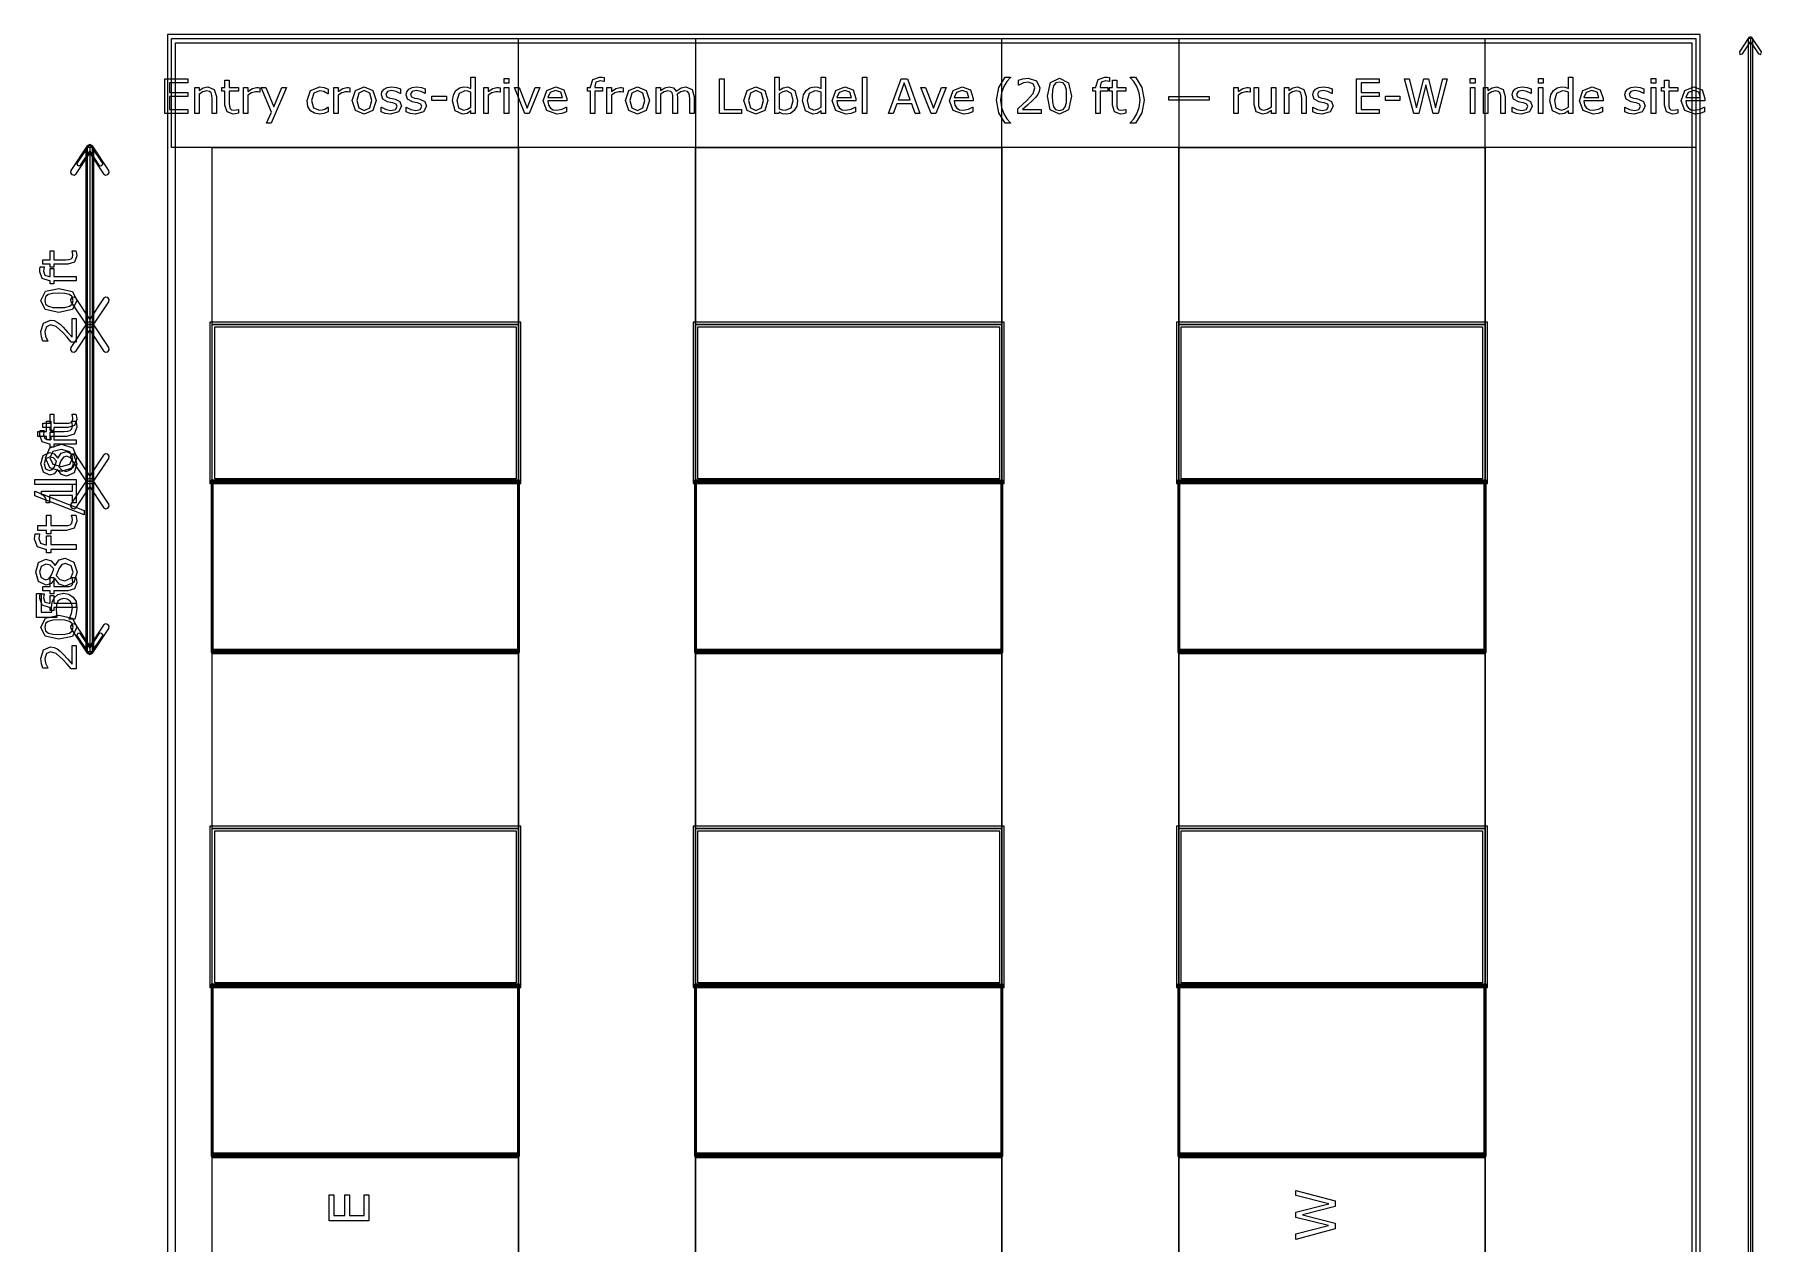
# Model space of a CAD drawing. Extents: x -1 to 182, y 89 to 480.
# Drawn here: x -0.6 to 66.6, y 262.7 to 309.7 of the extents above; entities that cross this region are included whole.
import ezdxf

# ---------------------------------------------------------------- set-up
doc = ezdxf.new("R2010")
doc.units = 0

msp = doc.modelspace()

# ---------------------------------------------------------------- linework, layer by layer
at = {"layer": 'Layer 1', "color": 7}
for points in [[(4.603848, 309.721697), (4.603848, 190.077473), (64.187733, 190.077473), (64.187733, 309.721697), (4.603848, 309.721697)], [(66.053249, 309.56305), (66.053249, 190.236117), (66.238251, 190.236117), (66.238251, 309.56305), (66.053249, 309.56305)], [(4.92114, 309.404403), (63.870439, 309.404403), (63.870439, 190.394761), (4.92114, 190.394761), (4.92114, 309.404403)], [(6.349992, 298.450564), (18.256227, 298.450564), (18.256227, 292.365155), (6.349992, 292.365155), (6.349992, 298.450564)], [(6.442493, 298.358063), (18.163726, 298.358063), (18.163726, 292.457656), (6.442493, 292.457656), (6.442493, 298.358063)], [(25.135385, 298.450564), (37.04162, 298.450564), (37.04162, 292.365155), (25.135385, 292.365155), (25.135385, 298.450564)], [(25.227886, 298.358063), (36.949119, 298.358063), (36.949119, 292.457656), (25.227886, 292.457656), (25.227886, 298.358063)], [(6.349992, 292.365155), (18.256227, 292.365155), (18.256227, 285.75058), (6.349992, 285.75058), (6.349992, 292.365155)], [(6.389783, 292.325364), (18.216436, 292.325364), (18.216436, 285.790371), (6.389783, 285.790371), (6.389783, 292.325364)], [(25.135385, 292.365155), (37.04162, 292.365155), (37.04162, 285.75058), (25.135385, 285.75058), (25.135385, 292.365155)], [(25.175176, 292.325364), (37.001829, 292.325364), (37.001829, 285.790371), (25.175176, 285.790371), (25.175176, 292.325364)], [(1.047263, 291.04217), (1.071023, 290.922281), (1.080336, 290.807559), (0.98525, 290.538842), (0.680361, 290.446858), (0.066446, 290.446858), (0.066446, 290.3156), (-0.096852, 290.3156), (-0.096852, 290.446858), (-0.428615, 290.446858), (-0.428615, 290.641161), (-0.096852, 290.641161), (-0.096852, 291.04217), (0.066446, 291.04217), (0.066446, 290.641161), (0.592511, 290.641161), (0.735137, 290.645297), (0.830221, 290.674236), (0.891199, 290.736247), (0.909799, 290.858203), (0.896358, 290.957422), (0.872599, 291.031836), (0.872599, 291.04217), (1.047263, 291.04217)], [(6.349992, 278.871422), (18.256227, 278.871422), (18.256227, 272.786013), (6.349992, 272.786013), (6.349992, 278.871422)], [(6.442493, 278.778921), (18.163726, 278.778921), (18.163726, 272.878514), (6.442493, 272.878514), (6.442493, 278.778921)], [(25.135385, 278.871422), (37.04162, 278.871422), (37.04162, 272.786013), (25.135385, 272.786013), (25.135385, 278.871422)], [(25.227886, 278.778921), (36.949119, 278.778921), (36.949119, 272.878514), (25.227886, 272.878514), (25.227886, 278.778921)], [(6.349992, 272.786013), (18.256227, 272.786013), (18.256227, 266.171438), (6.349992, 266.171438), (6.349992, 272.786013)], [(6.389783, 272.746222), (18.216436, 272.746222), (18.216436, 266.211229), (6.389783, 266.211229), (6.389783, 272.746222)], [(25.135385, 272.786013), (37.04162, 272.786013), (37.04162, 266.171438), (25.135385, 266.171438), (25.135385, 272.786013)], [(25.175176, 272.746222), (37.001829, 272.746222), (37.001829, 266.211229), (25.175176, 266.211229), (25.175176, 272.746222)]]:
    msp.add_lwpolyline(points, close=True, dxfattribs=at)
for points in [[(4.762494, 309.56305), (64.029086, 309.56305), (64.029086, 305.329722), (4.762494, 305.329722), (4.762494, 309.56305)], [(18.256227, 309.56305), (25.135385, 309.56305), (25.135385, 190.236117), (18.256227, 190.236117), (18.256227, 309.56305)], [(37.04162, 309.56305), (43.920778, 309.56305), (43.920778, 190.236117), (37.04162, 190.236117), (37.04162, 309.56305)], [(55.827013, 309.56305), (64.029086, 309.56305), (64.029086, 190.236117), (55.827013, 190.236117), (55.827013, 309.56305)], [(66.087872, 309.601806), (65.717353, 309.045769), (65.736985, 308.949651), (65.833103, 308.968781), (66.14575, 309.437476), (66.458392, 308.968773), (66.55451, 308.949643), (66.574142, 309.045761), (66.203622, 309.601798), (66.145745, 309.632854), (66.087867, 309.601798), (66.087872, 309.601806)], [(66.14575, 309.56305), (66.14575, 190.236117)], [(5.395077, 306.652637), (4.507923, 306.652637), (4.507923, 307.999195), (5.395077, 307.999195), (5.395077, 307.84003), (4.686982, 307.84003), (4.686982, 307.471061), (5.395077, 307.471061), (5.395077, 307.311898), (4.686982, 307.311898), (4.686982, 306.8118), (5.395077, 306.8118), (5.395077, 306.652637)], [(6.510124, 306.652637), (6.340109, 306.652637), (6.340109, 307.227795), (6.33197, 307.358021), (6.302127, 307.453879), (6.237015, 307.509947), (6.126686, 307.528944), (5.981088, 307.49458), (5.835489, 307.40686), (5.835489, 306.652637), (5.665474, 306.652637), (5.665474, 307.66278), (5.835489, 307.66278), (5.835489, 307.550642), (6.000079, 307.653737), (6.174616, 307.690816), (6.424213, 307.592243), (6.510125, 307.308282), (6.510124, 306.652637)], [(7.362009, 306.661686), (7.257106, 306.64089), (7.156725, 306.63274), (6.921597, 306.715941), (6.841111, 306.98272), (6.841111, 307.519895), (6.726261, 307.519895), (6.726261, 307.66278), (6.841111, 307.66278), (6.841111, 307.953073), (7.011126, 307.953073), (7.011126, 307.66278), (7.362009, 307.66278), (7.362009, 307.519895), (7.011126, 307.519895), (7.011126, 307.059589), (7.014743, 306.934791), (7.040064, 306.85159), (7.094324, 306.798234), (7.201036, 306.781963), (7.287852, 306.79371), (7.352964, 306.814506), (7.362008, 306.814506), (7.362009, 306.661686)], [(8.197616, 307.477398), (8.188572, 307.477398), (8.114417, 307.490045), (8.030313, 307.494569), (7.878385, 307.4593), (7.737308, 307.369771), (7.737308, 306.652637), (7.567293, 306.652637), (7.567293, 307.66278), (7.737309, 307.66278), (7.737309, 307.513566), (7.915463, 307.628416), (8.073722, 307.66278), (8.13793, 307.660082), (8.197616, 307.651933), (8.197616, 307.477398)], [(9.231273, 307.662786), (8.641645, 306.280057), (8.459873, 306.280057), (8.647976, 306.701476), (8.245546, 307.662786), (8.43003, 307.662786), (8.740218, 306.913995), (9.053118, 307.662786), (9.231273, 307.662786)], [(10.851843, 306.715946), (10.689967, 306.652642), (10.528091, 306.63002), (10.327328, 306.661673), (10.170878, 306.759341), (10.068688, 306.92393), (10.032515, 307.156345), (10.168165, 307.54521), (10.528091, 307.686286), (10.698106, 307.661865), (10.851843, 307.60218), (10.851843, 307.413173), (10.8428, 307.413173), (10.681828, 307.506319), (10.520856, 307.538876), (10.292059, 307.441208), (10.20886, 307.156342), (10.29025, 306.875093), (10.520856, 306.777425), (10.625759, 306.790998), (10.721619, 306.826267), (10.791253, 306.866058), (10.8428, 306.903136), (10.851843, 306.903136), (10.851843, 306.715946)], [(11.700111, 307.477398), (11.691067, 307.477398), (11.616912, 307.490045), (11.532808, 307.494569), (11.38088, 307.4593), (11.239803, 307.369771), (11.239803, 306.652637), (11.069788, 306.652637), (11.069788, 307.66278), (11.239803, 307.66278), (11.239803, 307.513566), (11.417958, 307.628416), (11.576217, 307.66278), (11.640424, 307.660082), (11.700111, 307.651933), (11.700111, 307.477398)], [(12.721107, 307.157263), (12.5945, 306.767492), (12.255373, 306.624607), (11.914439, 306.767492), (11.788736, 307.157263), (11.914439, 307.547031), (12.255373, 307.690821), (12.5945, 307.547031), (12.721107, 307.157263), (12.721107, 307.157263)], [(12.545665, 307.157263), (12.468797, 307.448458), (12.255373, 307.544319), (12.040142, 307.448458), (11.964177, 307.157263), (12.041046, 306.868777), (12.255373, 306.771109), (12.467893, 306.867875), (12.545665, 307.157263), (12.545665, 307.157263)], [(13.705929, 306.94384), (13.591078, 306.716851), (13.279082, 306.628224), (13.072894, 306.654444), (12.916443, 306.713224), (12.916443, 306.904041), (12.925487, 306.904041), (13.104545, 306.807275), (13.293552, 306.772006), (13.468993, 306.80818), (13.532297, 306.922125), (13.497932, 307.01256), (13.365899, 307.065011), (13.270943, 307.084008), (13.165136, 307.107529), (12.97613, 307.210624), (12.920965, 307.37883), (12.946286, 307.496392), (13.024963, 307.594965), (13.153379, 307.661886), (13.32882, 307.687207), (13.511496, 307.664585), (13.666137, 307.611229), (13.666137, 307.429458), (13.657094, 307.429458), (13.498835, 307.509941), (13.316159, 307.543403), (13.158805, 307.50723), (13.094597, 307.401423), (13.133483, 307.307371), (13.256473, 307.255825), (13.361376, 307.23413), (13.459044, 307.214233), (13.64172, 307.121086), (13.705928, 306.943837), (13.705929, 306.94384)], [(14.670856, 306.94384), (14.556005, 306.716851), (14.244009, 306.628224), (14.03782, 306.654444), (13.88137, 306.713224), (13.88137, 306.904041), (13.890414, 306.904041), (14.069472, 306.807275), (14.258479, 306.772006), (14.43392, 306.80818), (14.497224, 306.922125), (14.462859, 307.01256), (14.330825, 307.065011), (14.23587, 307.084008), (14.130063, 307.107529), (13.941057, 307.210624), (13.885892, 307.37883), (13.911213, 307.496392), (13.98989, 307.594965), (14.118306, 307.661886), (14.293747, 307.687207), (14.476423, 307.664585), (14.631064, 307.611229), (14.631064, 307.429458), (14.622021, 307.429458), (14.463762, 307.509941), (14.281086, 307.543403), (14.123732, 307.50723), (14.059524, 307.401423), (14.09841, 307.307371), (14.2214, 307.255825), (14.326303, 307.23413), (14.423971, 307.214233), (14.606647, 307.121086), (14.670855, 306.943837), (14.670856, 306.94384)], [(16.574484, 306.652637), (16.404469, 306.652637), (16.404469, 306.758444), (16.251636, 306.659871), (16.078908, 306.624602), (15.791329, 306.76387), (15.685522, 307.150021), (15.721695, 307.378819), (15.821172, 307.54974), (15.964057, 307.654642), (16.134072, 307.690816), (16.275149, 307.673644), (16.404469, 307.622096), (16.404469, 308.059795), (16.574484, 308.059795), (16.574484, 306.652637)], [(16.404469, 306.901329), (16.404469, 307.481009), (16.281479, 307.523512), (16.163011, 307.535259), (15.940544, 307.435782), (15.860963, 307.153628), (15.922458, 306.879615), (16.119603, 306.786468), (16.266105, 306.81812), (16.404469, 306.901319), (16.404469, 306.901329)], [(17.539411, 307.477392), (17.530368, 307.477392), (17.456212, 307.49004), (17.372109, 307.494564), (17.22018, 307.459295), (17.079104, 307.369765), (17.079104, 306.652637), (16.909088, 306.652637), (16.909088, 307.66278), (17.079104, 307.66278), (17.079104, 307.513566), (17.257258, 307.628416), (17.415517, 307.66278), (17.479725, 307.660082), (17.539411, 307.651933), (17.539411, 307.477392)], [(17.882155, 307.831891), (17.690435, 307.831891), (17.690435, 308.008239), (17.882155, 308.008239), (17.882155, 307.831891)], [(17.871303, 306.652637), (17.701287, 306.652637), (17.701287, 307.66278), (17.871303, 307.66278), (17.871303, 306.652637)], [(19.081305, 307.66278), (18.672545, 306.652637), (18.501625, 306.652637), (18.095578, 307.66278), (18.280063, 307.66278), (18.592963, 306.858827), (18.90315, 307.66278), (19.081305, 307.66278)], [(20.133048, 307.140076), (19.388779, 307.140076), (19.416814, 306.977294), (19.493682, 306.86425), (19.604916, 306.799139), (19.747801, 306.777443), (19.954894, 306.818139), (20.104109, 306.89953), (20.113153, 306.89953), (20.113153, 306.714139), (19.937711, 306.65355), (19.749609, 306.629129), (19.357127, 306.764781), (19.216051, 307.151836), (19.350797, 307.545224), (19.707106, 307.690821), (20.021815, 307.571449), (20.133048, 307.232322), (20.133048, 307.140076)], [(19.967555, 307.270298), (19.899729, 307.477392), (19.698062, 307.550642), (19.480117, 307.470156), (19.388779, 307.270298), (19.967555, 307.270298)], [(21.585412, 307.895195), (21.576369, 307.895195), (21.503118, 307.911467), (21.423536, 307.920516), (21.264373, 307.871682), (21.215539, 307.697145), (21.215539, 307.66278), (21.522109, 307.66278), (21.522109, 307.519895), (21.220965, 307.519895), (21.220965, 306.652637), (21.050949, 306.652637), (21.050949, 307.519895), (20.936099, 307.519895), (20.936099, 307.66278), (21.050949, 307.66278), (21.050949, 307.696242), (21.140479, 307.972065), (21.399119, 308.068828), (21.501309, 308.063404), (21.585412, 308.050731), (21.585412, 307.895195)], [(22.323351, 307.477392), (22.314307, 307.477392), (22.240152, 307.49004), (22.156049, 307.494564), (22.00412, 307.459295), (21.863044, 307.369765), (21.863044, 306.652637), (21.693028, 306.652637), (21.693028, 307.66278), (21.863044, 307.66278), (21.863044, 307.513566), (22.041198, 307.628416), (22.199457, 307.66278), (22.263665, 307.660082), (22.323351, 307.651933), (22.323351, 307.477392)], [(23.344347, 307.157258), (23.21774, 306.767487), (22.878613, 306.624602), (22.537679, 306.767487), (22.411976, 307.157258), (22.537679, 307.547025), (22.878613, 307.690816), (23.21774, 307.547025), (23.344347, 307.157258), (23.344347, 307.157258)], [(23.168905, 307.157258), (23.092037, 307.448452), (22.878613, 307.544313), (22.663381, 307.448452), (22.587417, 307.157258), (22.664286, 306.868772), (22.878613, 306.771104), (23.091133, 306.86787), (23.168905, 307.157258), (23.168905, 307.157258)], [(25.081577, 306.652637), (24.911562, 306.652637), (24.911562, 307.227795), (24.90523, 307.353499), (24.880812, 307.450262), (24.821126, 307.509045), (24.708988, 307.528941), (24.566103, 307.492767), (24.423218, 307.402336), (24.42774, 307.353501), (24.429539, 307.299241), (24.429539, 306.652637), (24.259523, 306.652637), (24.259523, 307.227795), (24.253192, 307.354401), (24.228774, 307.451167), (24.169087, 307.509045), (24.05695, 307.528941), (23.916778, 307.494577), (23.77751, 307.406857), (23.77751, 306.652637), (23.607495, 306.652637), (23.607495, 307.66278), (23.77751, 307.66278), (23.77751, 307.550642), (23.935769, 307.653737), (24.10488, 307.690816), (24.279417, 307.647408), (24.387033, 307.527131), (24.575134, 307.65193), (24.756906, 307.690816), (25.001981, 307.589531), (25.081563, 307.308282), (25.081577, 306.652637)], [(26.925519, 306.652637), (26.073634, 306.652637), (26.073634, 307.999195), (26.252693, 307.999195), (26.252693, 306.8118), (26.925519, 306.8118), (26.925519, 306.652637)], [(27.95194, 307.157258), (27.825334, 306.767487), (27.486208, 306.624602), (27.145274, 306.767487), (27.019571, 307.157258), (27.145274, 307.547025), (27.486208, 307.690816), (27.825334, 307.547025), (27.95194, 307.157258), (27.95194, 307.157258)], [(27.7765, 307.157258), (27.699631, 307.448452), (27.486208, 307.544313), (27.270975, 307.448452), (27.19501, 307.157258), (27.271879, 306.868772), (27.486208, 306.771104), (27.698726, 306.86787), (27.7765, 307.157258), (27.7765, 307.157258)], [(29.104067, 307.165407), (29.067893, 306.937514), (28.972032, 306.767498), (28.830956, 306.659881), (28.661845, 306.624612), (28.511726, 306.645409), (28.385118, 306.699667), (28.374267, 306.652637), (28.215102, 306.652637), (28.215102, 308.059785), (28.385118, 308.059785), (28.385118, 307.556974), (28.537047, 307.652832), (28.717913, 307.690816), (29.000067, 307.553357), (29.104067, 307.165396), (29.104067, 307.165407)], [(28.928624, 307.160882), (28.868937, 307.434895), (28.676315, 307.528946), (28.526193, 307.49639), (28.385118, 307.414096), (28.385118, 306.835321), (28.509011, 306.790104), (28.627481, 306.77743), (28.848138, 306.869672), (28.928624, 307.160869), (28.928624, 307.160882)], [(30.188365, 306.652637), (30.018349, 306.652637), (30.018349, 306.758444), (29.865518, 306.659871), (29.692787, 306.624602), (29.40521, 306.76387), (29.299403, 307.150021), (29.335577, 307.378819), (29.435052, 307.54974), (29.577937, 307.654642), (29.747953, 307.690816), (29.889029, 307.673644), (30.018349, 307.622096), (30.018349, 308.059795), (30.188365, 308.059795), (30.188365, 306.652637)], [(30.018349, 306.901329), (30.018349, 307.481009), (29.89536, 307.523512), (29.77689, 307.535259), (29.554424, 307.435782), (29.474843, 307.153628), (29.536337, 306.879615), (29.733483, 306.786468), (29.879985, 306.81812), (30.018349, 306.901319), (30.018349, 306.901329)], [(31.368524, 307.140076), (30.624255, 307.140076), (30.65229, 306.977294), (30.729159, 306.86425), (30.840392, 306.799139), (30.983275, 306.777443), (31.19037, 306.818139), (31.339584, 306.89953), (31.348633, 306.89953), (31.348633, 306.714139), (31.173193, 306.65355), (30.98509, 306.629129), (30.592608, 306.764781), (30.451532, 307.151836), (30.586279, 307.545224), (30.942588, 307.690821), (31.257296, 307.571449), (31.368529, 307.232322), (31.368524, 307.140076)], [(31.20303, 307.270298), (31.135204, 307.477392), (30.933539, 307.550642), (30.715594, 307.470156), (30.624255, 307.270298), (31.20303, 307.270298)], [(31.798082, 306.652637), (31.628069, 306.652637), (31.628069, 308.059785), (31.798082, 308.059785), (31.798082, 306.652637)], [(33.860875, 306.652637), (33.67006, 306.652637), (33.538028, 307.027937), (32.955633, 307.027937), (32.823601, 306.652637), (32.64183, 306.652637), (33.13198, 307.999195), (33.370724, 307.999195), (33.860875, 306.652637)], [(33.482862, 307.181673), (33.24683, 307.842745), (33.009894, 307.181673), (33.482862, 307.181673)], [(34.880062, 307.66278), (34.471302, 306.652637), (34.300381, 306.652637), (33.894336, 307.66278), (34.07882, 307.66278), (34.391721, 306.858827), (34.701907, 307.66278), (34.880062, 307.66278)], [(35.931805, 307.140076), (35.187536, 307.140076), (35.215571, 306.977294), (35.292441, 306.86425), (35.403674, 306.799139), (35.546559, 306.777443), (35.753651, 306.818139), (35.902865, 306.89953), (35.911914, 306.89953), (35.911914, 306.714139), (35.736474, 306.65355), (35.548372, 306.629129), (35.155889, 306.764781), (35.014814, 307.151836), (35.149561, 307.545224), (35.505869, 307.690821), (35.820577, 307.571449), (35.931811, 307.232322), (35.931805, 307.140076)], [(35.766311, 307.270298), (35.698486, 307.477392), (35.49682, 307.550642), (35.278875, 307.470156), (35.187536, 307.270298), (35.766311, 307.270298)], [(37.381456, 306.280051), (37.174364, 306.280051), (36.925672, 306.680672), (36.837047, 307.169918), (36.925672, 307.659164), (37.174364, 308.059785), (37.381456, 308.059785), (37.381456, 308.050736), (37.241285, 307.897902), (37.118294, 307.697139), (37.029669, 307.452064), (36.99621, 307.169913), (37.028767, 306.886854), (37.118294, 306.642683), (37.24219, 306.44192), (37.381456, 306.289089), (37.381456, 306.280051)], [(38.571563, 306.652637), (37.659993, 306.652637), (37.659993, 306.841645), (37.849903, 307.004424), (38.028057, 307.166301), (38.265898, 307.43308), (38.330105, 307.647408), (38.260472, 307.811092), (38.067847, 307.870777), (37.889693, 307.84184), (37.702495, 307.753215), (37.693447, 307.753215), (37.693447, 307.943125), (37.864367, 308.001002), (38.072364, 308.027222), (38.397021, 307.926842), (38.514585, 307.656446), (38.494689, 307.512656), (38.437716, 307.386953), (38.354518, 307.276624), (38.239668, 307.156347), (38.03981, 306.971862), (37.847185, 306.807273), (38.571558, 306.807273), (38.571563, 306.652637)], [(39.747201, 307.326369), (39.633255, 306.793713), (39.281469, 306.624602), (38.926967, 306.796427), (38.815734, 307.324559), (38.928777, 307.8545), (39.281469, 308.026323), (39.635063, 307.851788), (39.747201, 307.326369), (39.747201, 307.326369)], [(39.509359, 306.915799), (39.551864, 307.087622), (39.563612, 307.326369), (39.551864, 307.565112), (39.508457, 307.736935), (39.421639, 307.84184), (39.281469, 307.877109), (39.14039, 307.84184), (39.05267, 307.735128), (39.010168, 307.560591), (38.99932, 307.324559), (39.009268, 307.088527), (39.051771, 306.918511), (39.135874, 306.810895), (39.281474, 306.773819), (39.42255, 306.809088), (39.509364, 306.915799), (39.509359, 306.915799)], [(41.231218, 307.895195), (41.222169, 307.895195), (41.148917, 307.911467), (41.069335, 307.920516), (40.910173, 307.871682), (40.861339, 307.697145), (40.861339, 307.66278), (41.167908, 307.66278), (41.167908, 307.519895), (40.866765, 307.519895), (40.866765, 306.652637), (40.696749, 306.652637), (40.696749, 307.519895), (40.581899, 307.519895), (40.581899, 307.66278), (40.696749, 307.66278), (40.696749, 307.696242), (40.786279, 307.972065), (41.04492, 308.068828), (41.147109, 308.063404), (41.231212, 308.050731), (41.231218, 307.895195)], [(41.863349, 306.66168), (41.758444, 306.640884), (41.658064, 306.632735), (41.422937, 306.715936), (41.342451, 306.982715), (41.342451, 307.51989), (41.227598, 307.51989), (41.227598, 307.662775), (41.342451, 307.662775), (41.342451, 307.953068), (41.512467, 307.953068), (41.512467, 307.662775), (41.863349, 307.662775), (41.863349, 307.51989), (41.512467, 307.51989), (41.512467, 307.059584), (41.516092, 306.934786), (41.541412, 306.851585), (41.595673, 306.798229), (41.702384, 306.781957), (41.789199, 306.793705), (41.854313, 306.814501), (41.863362, 306.814501), (41.863349, 306.66168)], [(42.578678, 307.169918), (42.490053, 306.680672), (42.241361, 306.280051), (42.034267, 306.280051), (42.034267, 306.2891), (42.173535, 306.441931), (42.297429, 306.642694), (42.386054, 306.886864), (42.419516, 307.169923), (42.386054, 307.452075), (42.297429, 307.69715), (42.173535, 307.897913), (42.034267, 308.050746), (42.034267, 308.059795), (42.241361, 308.059795), (42.490053, 307.659174), (42.578678, 307.169929), (42.578678, 307.169918)], [(46.694314, 307.477392), (46.685266, 307.477392), (46.611108, 307.49004), (46.527005, 307.494564), (46.375076, 307.459295), (46.234001, 307.369765), (46.234001, 306.652637), (46.063985, 306.652637), (46.063985, 307.66278), (46.234001, 307.66278), (46.234001, 307.513566), (46.412155, 307.628416), (46.570413, 307.66278), (46.634622, 307.660082), (46.694309, 307.651933), (46.694314, 307.477392)], [(47.691797, 306.652637), (47.521782, 306.652637), (47.521782, 306.764775), (47.357193, 306.660776), (47.18356, 306.624602), (46.93577, 306.721368), (46.847145, 307.007136), (46.847145, 307.66278), (47.017161, 307.66278), (47.017161, 307.087622), (47.024384, 306.95559), (47.055134, 306.862443), (47.118436, 306.804566), (47.231479, 306.786468), (47.375269, 306.820832), (47.521771, 306.908555), (47.521771, 307.66277), (47.691787, 307.66277), (47.691797, 306.652637)], [(48.871052, 306.652637), (48.701036, 306.652637), (48.701036, 307.227795), (48.692887, 307.358021), (48.663042, 307.453879), (48.597931, 307.509947), (48.487602, 307.528944), (48.342005, 307.49458), (48.196405, 307.40686), (48.196405, 306.652637), (48.026389, 306.652637), (48.026389, 307.66278), (48.196405, 307.66278), (48.196405, 307.550642), (48.360994, 307.653737), (48.535531, 307.690816), (48.785129, 307.592243), (48.871041, 307.308282), (48.871052, 306.652637)], [(49.920081, 306.943834), (49.805231, 306.716846), (49.493235, 306.628219), (49.287045, 306.654439), (49.130595, 306.713219), (49.130595, 306.904036), (49.139643, 306.904036), (49.318702, 306.80727), (49.50771, 306.772001), (49.68315, 306.808175), (49.746454, 306.92212), (49.71209, 307.012555), (49.580055, 307.065005), (49.485101, 307.084003), (49.379295, 307.107524), (49.190287, 307.210619), (49.135122, 307.378825), (49.160442, 307.496387), (49.239119, 307.59496), (49.367534, 307.661881), (49.542976, 307.687202), (49.725652, 307.66458), (49.880293, 307.611224), (49.880293, 307.429453), (49.871244, 307.429453), (49.712987, 307.509936), (49.530311, 307.543398), (49.372955, 307.507224), (49.308746, 307.401417), (49.347635, 307.307366), (49.470623, 307.25582), (49.575525, 307.234124), (49.673196, 307.214228), (49.855869, 307.121081), (49.920078, 306.943832), (49.920081, 306.943834)], [(51.715189, 306.652637), (50.828035, 306.652637), (50.828035, 307.999195), (51.715189, 307.999195), (51.715189, 307.84003), (51.007094, 307.84003), (51.007094, 307.471061), (51.715189, 307.471061), (51.715189, 307.311898), (51.007094, 307.311898), (51.007094, 306.8118), (51.715189, 306.8118), (51.715189, 306.652637)], [(54.362181, 307.999195), (54.012204, 306.652637), (53.810536, 306.652637), (53.52748, 307.770397), (53.250752, 306.652637), (53.053606, 306.652637), (52.697298, 307.999195), (52.880879, 307.999195), (53.163935, 306.879625), (53.442472, 307.999195), (53.624243, 307.999195), (53.905492, 306.868772), (54.186741, 307.999195), (54.362181, 307.999195)], [(55.446482, 307.831891), (55.254762, 307.831891), (55.254762, 308.008239), (55.446482, 308.008239), (55.446482, 307.831891)], [(55.435629, 306.652637), (55.265613, 306.652637), (55.265613, 307.66278), (55.435629, 307.66278), (55.435629, 306.652637)], [(56.616693, 306.652637), (56.446677, 306.652637), (56.446677, 307.227795), (56.438528, 307.358021), (56.408685, 307.453879), (56.343572, 307.509947), (56.233243, 307.528944), (56.087646, 307.49458), (55.942046, 307.40686), (55.942046, 306.652637), (55.772033, 306.652637), (55.772033, 307.66278), (55.942046, 307.66278), (55.942046, 307.550642), (56.106635, 307.653737), (56.281172, 307.690816), (56.530769, 307.592243), (56.616682, 307.308282), (56.616693, 306.652637)], [(57.665722, 306.943834), (57.550872, 306.716846), (57.238876, 306.628219), (57.032686, 306.654439), (56.876238, 306.713219), (56.876238, 306.904036), (56.885287, 306.904036), (57.064343, 306.80727), (57.253351, 306.772001), (57.428793, 306.808175), (57.492095, 306.92212), (57.457731, 307.012555), (57.325698, 307.065005), (57.230742, 307.084003), (57.124935, 307.107524), (56.935928, 307.210619), (56.880765, 307.378825), (56.906086, 307.496387), (56.984762, 307.59496), (57.113177, 307.661881), (57.28862, 307.687202), (57.471296, 307.66458), (57.625937, 307.611224), (57.625937, 307.429453), (57.616888, 307.429453), (57.45863, 307.509936), (57.275954, 307.543398), (57.118599, 307.507224), (57.054392, 307.401417), (57.093278, 307.307366), (57.216267, 307.25582), (57.321171, 307.234124), (57.41884, 307.214228), (57.601516, 307.121081), (57.665722, 306.943832), (57.665722, 306.943834)], [(58.091666, 307.831891), (57.899947, 307.831891), (57.899947, 308.008239), (58.091666, 308.008239), (58.091666, 307.831891)], [(58.080813, 306.652637), (57.910797, 306.652637), (57.910797, 307.66278), (58.080813, 307.66278), (58.080813, 306.652637)], [(59.236554, 306.652637), (59.066541, 306.652637), (59.066541, 306.758444), (58.913707, 306.659871), (58.740979, 306.624602), (58.453399, 306.76387), (58.347592, 307.150021), (58.383766, 307.378819), (58.483244, 307.54974), (58.626129, 307.654642), (58.796142, 307.690816), (58.937221, 307.673644), (59.066541, 307.622096), (59.066541, 308.059795), (59.236554, 308.059795), (59.236554, 306.652637)], [(59.066541, 306.901329), (59.066541, 307.481009), (58.943549, 307.523512), (58.825082, 307.535259), (58.602616, 307.435782), (58.523034, 307.153628), (58.584529, 306.879615), (58.781675, 306.786468), (58.928177, 306.81812), (59.066541, 306.901319), (59.066541, 306.901329)], [(60.416713, 307.140076), (59.672446, 307.140076), (59.700479, 306.977294), (59.777348, 306.86425), (59.888582, 306.799139), (60.031467, 306.777443), (60.238559, 306.818139), (60.387776, 306.89953), (60.396824, 306.89953), (60.396824, 306.714139), (60.221382, 306.65355), (60.033282, 306.629129), (59.6408, 306.764781), (59.499721, 307.151836), (59.634468, 307.545224), (59.990777, 307.690821), (60.305485, 307.571449), (60.416718, 307.232322), (60.416713, 307.140076)], [(60.251222, 307.270298), (60.183396, 307.477392), (59.981728, 307.550642), (59.763783, 307.470156), (59.672446, 307.270298), (60.251222, 307.270298)], [(62.047232, 306.943834), (61.932382, 306.716846), (61.620386, 306.628219), (61.414196, 306.654439), (61.257746, 306.713219), (61.257746, 306.904036), (61.266795, 306.904036), (61.445854, 306.80727), (61.634861, 306.772001), (61.810301, 306.808175), (61.873605, 306.92212), (61.839241, 307.012555), (61.707209, 307.065005), (61.612253, 307.084003), (61.506446, 307.107524), (61.317438, 307.210619), (61.262273, 307.378825), (61.287593, 307.496387), (61.36627, 307.59496), (61.494685, 307.661881), (61.670127, 307.687202), (61.852804, 307.66458), (62.007444, 307.611224), (62.007444, 307.429453), (61.998396, 307.429453), (61.840138, 307.509936), (61.657462, 307.543398), (61.500106, 307.507224), (61.435897, 307.401417), (61.474786, 307.307366), (61.597775, 307.25582), (61.702679, 307.234124), (61.800347, 307.214228), (61.983023, 307.121081), (62.04723, 306.943832), (62.047232, 306.943834)], [(62.473174, 307.831891), (62.281457, 307.831891), (62.281457, 308.008239), (62.473174, 308.008239), (62.473174, 307.831891)], [(62.462323, 306.652637), (62.292308, 306.652637), (62.292308, 307.66278), (62.462323, 307.66278), (62.462323, 306.652637)], [(63.323253, 306.661686), (63.218348, 306.64089), (63.117968, 306.63274), (62.882838, 306.715941), (62.802355, 306.98272), (62.802355, 307.519895), (62.687502, 307.519895), (62.687502, 307.66278), (62.802355, 307.66278), (62.802355, 307.953073), (62.972368, 307.953073), (62.972368, 307.66278), (63.323253, 307.66278), (63.323253, 307.519895), (62.972368, 307.519895), (62.972368, 307.059589), (62.975993, 306.934791), (63.001313, 306.85159), (63.055574, 306.798234), (63.162286, 306.781963), (63.249101, 306.79371), (63.314214, 306.814506), (63.323263, 306.814506), (63.323253, 306.661686)], [(64.374092, 307.140081), (63.629822, 307.140081), (63.657855, 306.977299), (63.734724, 306.864256), (63.845958, 306.799145), (63.988843, 306.777449), (64.195937, 306.818144), (64.345152, 306.899535), (64.3542, 306.899535), (64.3542, 306.714145), (64.178758, 306.653555), (63.990658, 306.629134), (63.598176, 306.764786), (63.457097, 307.151842), (63.591844, 307.545229), (63.948153, 307.690826), (64.262861, 307.571454), (64.374097, 307.232328), (64.374092, 307.140081)], [(64.208598, 307.270303), (64.140772, 307.477398), (63.939104, 307.550648), (63.721159, 307.470161), (63.629822, 307.270303), (64.208598, 307.270303)], [(15.44949, 307.159975), (14.885184, 307.159975), (14.885184, 307.323659), (15.44949, 307.323659), (15.44949, 307.159975)], [(45.107203, 307.169918), (43.531849, 307.169918), (43.531849, 307.31461), (45.107203, 307.31461), (45.107203, 307.169918)], [(52.520953, 307.15997), (51.956648, 307.15997), (51.956648, 307.323654), (52.520953, 307.323654), (52.520953, 307.15997)], [(1.488279, 305.395868), (0.853177, 304.443472), (0.83539, 304.353925), (0.88625, 304.278108), (0.975796, 304.260321), (1.051614, 304.311181), (1.587498, 305.114748), (2.123382, 304.311181), (2.1992, 304.260321), (2.288746, 304.278108), (2.339606, 304.353925), (2.321819, 304.443472), (1.686717, 305.395868), (1.587498, 305.449106), (1.488279, 305.395868), (1.488279, 305.395868)], [(1.521352, 305.373648), (1.098123, 304.738546), (1.086425, 304.678905), (1.120344, 304.628474), (1.179984, 304.616779), (1.230414, 304.650699), (1.587498, 305.186577), (1.944582, 304.650694), (1.995012, 304.616773), (2.054652, 304.628469), (2.088571, 304.6789), (2.076873, 304.73854), (1.653644, 305.373648), (1.587498, 305.40914), (1.521352, 305.373648), (1.521352, 305.373648)], [(1.428852, 305.329722), (1.428852, 298.450564), (1.746144, 298.450564), (1.746144, 305.329722), (1.428852, 305.329722)], [(1.481561, 305.329722), (1.481561, 285.75058), (1.693435, 285.75058), (1.693435, 305.329722), (1.481561, 305.329722)], [(1.587498, 305.329722), (1.587498, 285.75058)], [(1.587498, 305.329722), (1.587498, 298.450564)], [(6.349992, 305.329722), (18.256227, 305.329722), (18.256227, 298.450564), (6.349992, 298.450564), (6.349992, 305.329722)], [(25.135385, 305.329722), (37.04162, 305.329722), (37.04162, 298.450564), (25.135385, 298.450564), (25.135385, 305.329722)], [(43.920778, 305.329722), (55.827013, 305.329722), (55.827013, 298.450564), (43.920778, 298.450564), (43.920778, 305.329722)], [(1.04898, 301.32235), (1.069776, 301.217447), (1.077925, 301.117065), (0.994724, 300.881938), (0.727945, 300.801452), (0.19077, 300.801452), (0.19077, 300.686601), (0.047885, 300.686601), (0.047885, 300.801452), (-0.242408, 300.801452), (-0.242408, 300.971467), (0.047885, 300.971467), (0.047885, 301.32235), (0.19077, 301.32235), (0.19077, 300.971467), (0.651076, 300.971467), (0.775874, 300.975085), (0.859075, 301.000406), (0.912431, 301.054666), (0.928703, 301.161378), (0.916955, 301.248194), (0.896159, 301.313306), (0.896159, 301.32235), (1.04898, 301.32235)], [(-0.184535, 300.690219), (-0.184535, 300.681175), (-0.200807, 300.607924), (-0.209856, 300.528342), (-0.161022, 300.369179), (0.013515, 300.320345), (0.04788, 300.320345), (0.04788, 300.626915), (0.190765, 300.626915), (0.190765, 300.325771), (1.058023, 300.325771), (1.058023, 300.155756), (0.190765, 300.155756), (0.190765, 300.040905), (0.04788, 300.040905), (0.04788, 300.155756), (0.014418, 300.155756), (-0.261405, 300.245285), (-0.358168, 300.503925), (-0.352744, 300.606115), (-0.340071, 300.690219), (-0.184535, 300.690219)], [(0.384291, 299.857325), (0.916947, 299.743378), (1.086058, 299.391592), (0.914233, 299.037092), (0.386101, 298.925858), (-0.14384, 299.0389), (-0.315663, 299.391592), (-0.141128, 299.745187), (0.384291, 299.857325), (0.384291, 299.857325)], [(0.794861, 299.619484), (0.623038, 299.661988), (0.384291, 299.673745), (0.145548, 299.661988), (-0.026275, 299.61858), (-0.13118, 299.531764), (-0.166449, 299.391592), (-0.13118, 299.250515), (-0.024468, 299.162794), (0.150069, 299.120291), (0.386101, 299.109439), (0.622133, 299.119386), (0.792149, 299.16189), (0.899765, 299.245993), (0.936841, 299.391592), (0.901572, 299.532668), (0.794861, 299.619484), (0.794861, 299.619484)], [(0.88625, 299.502178), (0.83539, 299.426361), (0.853177, 299.336814), (1.488279, 298.384418), (1.587498, 298.33118), (1.686717, 298.384418), (2.321819, 299.336814), (2.339606, 299.426361), (2.288746, 299.502178), (2.1992, 299.519965), (2.123382, 299.469105), (1.587498, 298.665538), (1.051614, 299.469105), (0.975796, 299.519965), (0.88625, 299.502178), (0.88625, 299.502178)], [(1.058023, 298.681688), (1.058023, 297.770116), (0.869015, 297.770116), (0.706236, 297.960027), (0.544359, 298.138181), (0.27758, 298.376022), (0.063252, 298.44023), (-0.100432, 298.370596), (-0.160117, 298.177972), (-0.13118, 297.999818), (-0.042555, 297.81262), (-0.042555, 297.803577), (-0.232465, 297.803577), (-0.290342, 297.974496), (-0.316562, 298.182494), (-0.216182, 298.50715), (0.054214, 298.624714), (0.198004, 298.604819), (0.323707, 298.547846), (0.434036, 298.464647), (0.554313, 298.349796), (0.738798, 298.149938), (0.903387, 297.957314), (0.903387, 298.681688), (1.058023, 298.681688)], [(1.488279, 298.51671), (0.853177, 297.564314), (0.83539, 297.474767), (0.88625, 297.39895), (0.975796, 297.381163), (1.051614, 297.432023), (1.587498, 298.23559), (2.123382, 297.432023), (2.1992, 297.381163), (2.288746, 297.39895), (2.339606, 297.474767), (2.321819, 297.564314), (1.686717, 298.51671), (1.587498, 298.569948), (1.488279, 298.51671), (1.488279, 298.51671)], [(1.428852, 298.450564), (1.428852, 292.365155), (1.746144, 292.365155), (1.746144, 298.450564), (1.428852, 298.450564)], [(1.587498, 298.450564), (1.587498, 292.365155)], [(6.257491, 298.543065), (6.257491, 292.272654), (18.348728, 292.272654), (18.348728, 298.543065), (6.257491, 298.543065)], [(25.042884, 298.543065), (25.042884, 292.272654), (37.134121, 292.272654), (37.134121, 298.543065), (25.042884, 298.543065)], [(43.828277, 298.543065), (43.828277, 292.272654), (55.919514, 292.272654), (55.919514, 298.543065), (43.828277, 298.543065)], [(43.920778, 298.450564), (55.827013, 298.450564), (55.827013, 292.365155), (43.920778, 292.365155), (43.920778, 298.450564)], [(44.013279, 298.358063), (55.734512, 298.358063), (55.734512, 292.457656), (44.013279, 292.457656), (44.013279, 298.358063)], [(1.048972, 294.97235), (1.069768, 294.867447), (1.077917, 294.767065), (0.994716, 294.531938), (0.727937, 294.451452), (0.190762, 294.451452), (0.190762, 294.336601), (0.047877, 294.336601), (0.047877, 294.451452), (-0.242416, 294.451452), (-0.242416, 294.621467), (0.047877, 294.621467), (0.047877, 294.97235), (0.190762, 294.97235), (0.190762, 294.621467), (0.651068, 294.621467), (0.775866, 294.625085), (0.859067, 294.650406), (0.912423, 294.704666), (0.928695, 294.811378), (0.916947, 294.898194), (0.896151, 294.963306), (0.896151, 294.97235), (1.048972, 294.97235)], [(1.047263, 294.702924), (1.071023, 294.583035), (1.080336, 294.468313), (0.98525, 294.199596), (0.680361, 294.107612), (0.066446, 294.107612), (0.066446, 293.976354), (-0.096852, 293.976354), (-0.096852, 294.107612), (-0.428615, 294.107612), (-0.428615, 294.301915), (-0.096852, 294.301915), (-0.096852, 294.702924), (0.066446, 294.702924), (0.066446, 294.301915), (0.592511, 294.301915), (0.735137, 294.306049), (0.830221, 294.334988), (0.891199, 294.397), (0.909799, 294.518956), (0.896358, 294.618175), (0.872599, 294.692589), (0.872599, 294.702924), (1.047263, 294.702924)], [(-0.184543, 294.340219), (-0.184543, 294.331175), (-0.200815, 294.257924), (-0.209864, 294.178342), (-0.16103, 294.019179), (0.013507, 293.970345), (0.047872, 293.970345), (0.047872, 294.276915), (0.190757, 294.276915), (0.190757, 293.975771), (1.058015, 293.975771), (1.058015, 293.805756), (0.190757, 293.805756), (0.190757, 293.690905), (0.047872, 293.690905), (0.047872, 293.805756), (0.01441, 293.805756), (-0.261413, 293.895285), (-0.358176, 294.153925), (-0.352752, 294.256115), (-0.340079, 294.340219), (-0.184543, 294.340219)], [(0.682715, 293.519081), (0.973007, 293.382526), (1.088762, 293.040687), (0.975719, 292.691613), (0.686331, 292.562293), (0.483761, 292.627406), (0.339066, 292.810986), (0.333642, 292.810986), (0.207034, 292.650014), (0.035211, 292.598467), (-0.218003, 292.723265), (-0.31929, 293.040687), (-0.222524, 293.362631), (0.023453, 293.482908), (0.203417, 293.425935), (0.340876, 293.258632), (0.3463, 293.258632), (0.480142, 293.45216), (0.682712, 293.519081), (0.682715, 293.519081)], [(0.480889, 293.802722), (0.926341, 293.658028), (1.089636, 293.270455), (0.926341, 292.880815), (0.480889, 292.737155), (0.03544, 292.880815), (-0.128893, 293.270455), (0.03544, 293.658028), (0.480889, 293.802722), (0.480889, 293.802722)], [(0.480889, 293.602217), (0.148094, 293.514367), (0.038541, 293.270455), (0.148094, 293.024475), (0.480889, 292.937659), (0.810586, 293.025509), (0.922206, 293.270455), (0.811618, 293.513334), (0.480889, 293.602217), (0.480889, 293.602217)], [(0.88625, 293.416769), (0.83539, 293.340952), (0.853177, 293.251405), (1.488279, 292.299009), (1.587498, 292.245771), (1.686717, 292.299009), (2.321819, 293.251405), (2.339606, 293.340952), (2.288746, 293.416769), (2.1992, 293.434556), (2.123382, 293.383696), (1.587498, 292.580129), (1.051614, 293.383696), (0.975796, 293.434556), (0.88625, 293.416769), (0.88625, 293.416769)], [(0.025263, 293.304753), (-0.128476, 293.229694), (-0.186353, 293.039783), (-0.132093, 292.852585), (0.01441, 292.780238), (0.127453, 292.816412), (0.211556, 292.927645), (0.254061, 293.023505), (0.297469, 293.146495), (0.173575, 293.270389), (0.025263, 293.304753), (0.025263, 293.304753)], [(0.699897, 293.332788), (0.56696, 293.29571), (0.465675, 293.152825), (0.428596, 293.059678), (0.380667, 292.924932), (0.500943, 292.793803), (0.672769, 292.744969), (0.874434, 292.829073), (0.954015, 293.042496), (0.886192, 293.253206), (0.699897, 293.332788), (0.699897, 293.332788)], [(1.057598, 292.434331), (1.057598, 292.240028), (-0.550572, 292.240028), (-0.550572, 292.434331), (1.057598, 292.434331)], [(1.058015, 292.254819), (1.058015, 291.525924), (0.920556, 291.525924), (0.920556, 291.806268), (0.018029, 291.806268), (0.018029, 291.525924), (-0.104962, 291.525924), (-0.114011, 291.648009), (-0.142044, 291.746582), (-0.199019, 291.811694), (-0.29307, 291.839729), (-0.29307, 291.979901), (0.920551, 291.979901), (0.920551, 292.254819), (1.058015, 292.254819)], [(1.488279, 292.431301), (0.853177, 291.478905), (0.83539, 291.389358), (0.88625, 291.313541), (0.975796, 291.295754), (1.051614, 291.346614), (1.587498, 292.150181), (2.123382, 291.346614), (2.1992, 291.295754), (2.288746, 291.313541), (2.339606, 291.389358), (2.321819, 291.478905), (1.686717, 292.431301), (1.587498, 292.484539), (1.488279, 292.431301), (1.488279, 292.431301)], [(1.428852, 292.365155), (1.428852, 285.75058), (1.746144, 285.75058), (1.746144, 292.365155), (1.428852, 292.365155)], [(1.587498, 292.365155), (1.587498, 285.75058)], [(6.310201, 292.404946), (6.310201, 285.710789), (18.296018, 285.710789), (18.296018, 292.404946), (6.310201, 292.404946)], [(25.095594, 292.404946), (25.095594, 285.710789), (37.081411, 285.710789), (37.081411, 292.404946), (25.095594, 292.404946)], [(43.880987, 292.404946), (43.880987, 285.710789), (55.866804, 285.710789), (55.866804, 292.404946), (43.880987, 292.404946)], [(43.920778, 292.365155), (55.827013, 292.365155), (55.827013, 285.75058), (43.920778, 285.75058), (43.920778, 292.365155)], [(43.960569, 292.325364), (55.787222, 292.325364), (55.787222, 285.790371), (43.960569, 285.790371), (43.960569, 292.325364)], [(-0.550572, 291.974412), (1.37179, 291.233373), (1.37179, 291.054572), (-0.550572, 291.792511), (-0.550572, 291.974412)], [(-0.362469, 290.319734), (-0.362469, 290.3094), (-0.381069, 290.225684), (-0.391415, 290.134733), (-0.335606, 289.952833), (-0.136134, 289.897022), (-0.09686, 289.897022), (-0.09686, 290.247388), (0.066438, 290.247388), (0.066438, 289.903223), (1.057598, 289.903223), (1.057598, 289.70892), (0.066446, 289.70892), (0.066446, 289.577662), (-0.096852, 289.577662), (-0.096852, 289.70892), (-0.135092, 289.70892), (-0.450319, 289.811239), (-0.560906, 290.106828), (-0.554715, 290.223617), (-0.540243, 290.319735), (-0.362469, 290.319734)], [(0.628685, 289.381291), (0.960446, 289.225229), (1.092737, 288.834556), (0.963547, 288.435614), (0.632818, 288.28782), (0.401308, 288.362234), (0.235943, 288.57204), (0.229752, 288.57204), (0.08506, 288.388072), (-0.111311, 288.329161), (-0.400699, 288.471787), (-0.516454, 288.834556), (-0.405866, 289.202491), (-0.124747, 289.33995), (0.080924, 289.274838), (0.23802, 289.083636), (0.244212, 289.083636), (0.397175, 289.304811), (0.628685, 289.381291), (0.628685, 289.381291)], [(-0.122691, 289.136346), (-0.29839, 289.050563), (-0.364536, 288.833522), (-0.302525, 288.619582), (-0.135092, 288.5369), (-0.005901, 288.578241), (0.090216, 288.705365), (0.138791, 288.814919), (0.188401, 288.955478), (0.046809, 289.097072), (-0.122691, 289.136346), (-0.122691, 289.136346)], [(0.64832, 289.168385), (0.496394, 289.12601), (0.380639, 288.962713), (0.338263, 288.85626), (0.283486, 288.702264), (0.420945, 288.552403), (0.617316, 288.496592), (0.847792, 288.59271), (0.938742, 288.836623), (0.861227, 289.077435), (0.64832, 289.168385), (0.64832, 289.168385)], [(0.568739, 288.011868), (0.774412, 287.972594), (0.939777, 287.865107), (1.051396, 287.68734), (1.089636, 287.449629), (1.062765, 287.20675), (0.99972, 287.009346), (0.781646, 287.009346), (0.781646, 287.023816), (0.873631, 287.222254), (0.910836, 287.445496), (0.890173, 287.587089), (0.817825, 287.710079), (0.711373, 287.778292), (0.567712, 287.802062), (0.433351, 287.774157), (0.345502, 287.698709), (0.290725, 287.567451), (0.274189, 287.395886), (0.286598, 287.220186), (0.311389, 287.075492), (-0.481328, 287.075492), (-0.481328, 288.001533), (-0.300459, 288.001533), (-0.300459, 287.274963), (0.108817, 287.274963), (0.102625, 287.365913), (0.100509, 287.446528), (0.122204, 287.665636), (0.196618, 287.838235), (0.34338, 287.966393), (0.568688, 288.011868), (0.568739, 288.011868)], [(1.048964, 288.62235), (1.06976, 288.517447), (1.077909, 288.417065), (0.994708, 288.181938), (0.727929, 288.101452), (0.190754, 288.101452), (0.190754, 287.986601), (0.047869, 287.986601), (0.047869, 288.101452), (-0.242424, 288.101452), (-0.242424, 288.271467), (0.047869, 288.271467), (0.047869, 288.62235), (0.190754, 288.62235), (0.190754, 288.271467), (0.65106, 288.271467), (0.775858, 288.275085), (0.859059, 288.300406), (0.912415, 288.354666), (0.928687, 288.461378), (0.916939, 288.548194), (0.896143, 288.613306), (0.896143, 288.62235), (1.048964, 288.62235)], [(-0.184551, 287.990219), (-0.184551, 287.981175), (-0.200823, 287.907924), (-0.209872, 287.828342), (-0.161038, 287.669179), (0.013499, 287.620345), (0.047864, 287.620345), (0.047864, 287.926915), (0.190749, 287.926915), (0.190749, 287.625771), (1.058007, 287.625771), (1.058007, 287.455756), (0.190749, 287.455756), (0.190749, 287.340905), (0.047864, 287.340905), (0.047864, 287.455756), (0.014402, 287.455756), (-0.261421, 287.545285), (-0.358184, 287.803925), (-0.35276, 287.906115), (-0.340087, 287.990219), (-0.184551, 287.990219)], [(0.384275, 287.157325), (0.916931, 287.043378), (1.086042, 286.691592), (0.914217, 286.337092), (0.386085, 286.225858), (-0.143856, 286.3389), (-0.315679, 286.691592), (-0.141144, 287.045187), (0.384275, 287.157325), (0.384275, 287.157325)], [(0.794845, 286.919484), (0.623022, 286.961988), (0.384275, 286.973745), (0.145532, 286.961988), (-0.026291, 286.91858), (-0.131196, 286.831764), (-0.166465, 286.691592), (-0.131196, 286.550515), (-0.024484, 286.462794), (0.150053, 286.420291), (0.386085, 286.409439), (0.622117, 286.419386), (0.792133, 286.46189), (0.899749, 286.545993), (0.936825, 286.691592), (0.901556, 286.832668), (0.794845, 286.919484), (0.794845, 286.919484)], [(0.88625, 286.802194), (0.83539, 286.726377), (0.853177, 286.63683), (1.488279, 285.684434), (1.587498, 285.631196), (1.686717, 285.684434), (2.321819, 286.63683), (2.339606, 286.726377), (2.288746, 286.802194), (2.1992, 286.819981), (2.123382, 286.769121), (1.587498, 285.965554), (1.051614, 286.769121), (0.975796, 286.819981), (0.88625, 286.802194), (0.88625, 286.802194)], [(1.120344, 286.451828), (1.086427, 286.401398), (1.098123, 286.341759), (1.521352, 285.706654), (1.587498, 285.671162), (1.653644, 285.706654), (2.076873, 286.341759), (2.088569, 286.401398), (2.054652, 286.451828), (1.995012, 286.463523), (1.944582, 286.429603), (1.587498, 285.893725), (1.230414, 286.429608), (1.179984, 286.463529), (1.120344, 286.451833), (1.120344, 286.451828)], [(1.058007, 285.981688), (1.058007, 285.070116), (0.868999, 285.070116), (0.70622, 285.260027), (0.544343, 285.438181), (0.277564, 285.676022), (0.063236, 285.74023), (-0.100448, 285.670596), (-0.160133, 285.477972), (-0.131196, 285.299818), (-0.042571, 285.11262), (-0.042571, 285.103577), (-0.232481, 285.103577), (-0.290358, 285.274496), (-0.316578, 285.482494), (-0.216198, 285.80715), (0.054198, 285.924714), (0.197988, 285.904819), (0.323691, 285.847846), (0.43402, 285.764647), (0.554297, 285.649796), (0.738782, 285.449938), (0.903371, 285.257314), (0.903371, 285.981688), (1.058007, 285.981688)], [(6.349992, 285.830161), (6.349992, 285.670999), (18.256227, 285.670999), (18.256227, 285.830161), (6.349992, 285.830161)], [(6.349992, 285.75058), (18.256227, 285.75058), (18.256227, 278.871422), (6.349992, 278.871422), (6.349992, 285.75058)], [(6.349992, 285.75058), (18.256227, 285.75058)], [(25.135385, 285.830161), (25.135385, 285.670999), (37.04162, 285.670999), (37.04162, 285.830161), (25.135385, 285.830161)], [(25.135385, 285.75058), (37.04162, 285.75058), (37.04162, 278.871422), (25.135385, 278.871422), (25.135385, 285.75058)], [(25.135385, 285.75058), (37.04162, 285.75058)], [(43.920778, 285.830161), (43.920778, 285.670999), (55.827013, 285.670999), (55.827013, 285.830161), (43.920778, 285.830161)], [(43.920778, 285.75058), (55.827013, 285.75058), (55.827013, 278.871422), (43.920778, 278.871422), (43.920778, 285.75058)], [(43.920778, 285.75058), (55.827013, 285.75058)], [(6.257491, 278.963923), (6.257491, 272.693512), (18.348728, 272.693512), (18.348728, 278.963923), (6.257491, 278.963923)], [(25.042884, 278.963923), (25.042884, 272.693512), (37.134121, 272.693512), (37.134121, 278.963923), (25.042884, 278.963923)], [(43.828277, 278.963923), (43.828277, 272.693512), (55.919514, 272.693512), (55.919514, 278.963923), (43.828277, 278.963923)], [(43.920778, 278.871422), (55.827013, 278.871422), (55.827013, 272.786013), (43.920778, 272.786013), (43.920778, 278.871422)], [(44.013279, 278.778921), (55.734512, 278.778921), (55.734512, 272.878514), (44.013279, 272.878514), (44.013279, 278.778921)], [(6.310201, 272.825804), (6.310201, 266.131647), (18.296018, 266.131647), (18.296018, 272.825804), (6.310201, 272.825804)], [(25.095594, 272.825804), (25.095594, 266.131647), (37.081411, 266.131647), (37.081411, 272.825804), (25.095594, 272.825804)], [(43.880987, 272.825804), (43.880987, 266.131647), (55.866804, 266.131647), (55.866804, 272.825804), (43.880987, 272.825804)], [(43.920778, 272.786013), (55.827013, 272.786013), (55.827013, 266.171438), (43.920778, 266.171438), (43.920778, 272.786013)], [(43.960569, 272.746222), (55.787222, 272.746222), (55.787222, 266.211229), (43.960569, 266.211229), (43.960569, 272.746222)], [(6.349992, 266.251019), (6.349992, 266.091857), (18.256227, 266.091857), (18.256227, 266.251019), (6.349992, 266.251019)], [(6.349992, 266.171438), (18.256227, 266.171438), (18.256227, 259.29228), (6.349992, 259.29228), (6.349992, 266.171438)], [(6.349992, 266.171438), (18.256227, 266.171438)], [(25.135385, 266.251019), (25.135385, 266.091857), (37.04162, 266.091857), (37.04162, 266.251019), (25.135385, 266.251019)], [(25.135385, 266.171438), (37.04162, 266.171438), (37.04162, 259.29228), (25.135385, 259.29228), (25.135385, 266.171438)], [(25.135385, 266.171438), (37.04162, 266.171438)], [(43.920778, 266.251019), (43.920778, 266.091857), (55.827013, 266.091857), (55.827013, 266.251019), (43.920778, 266.251019)], [(43.920778, 266.171438), (55.827013, 266.171438), (55.827013, 259.29228), (43.920778, 259.29228), (43.920778, 266.171438)], [(43.920778, 266.171438), (55.827013, 266.171438)], [(12.43504, 264.638674), (12.43504, 263.624784), (10.896117, 263.624784), (10.896117, 264.638674), (11.078018, 264.638674), (11.078018, 263.829423), (11.499697, 263.829423), (11.499697, 264.638674), (11.681598, 264.638674), (11.681598, 263.829423), (12.253139, 263.829423), (12.253139, 264.638674), (12.43504, 264.638674)], [(48.467117, 264.807959), (50.00604, 264.407984), (50.00604, 264.177508), (48.728599, 263.854013), (50.00604, 263.537755), (50.00604, 263.312446), (48.467117, 262.905235), (48.467117, 263.115041), (49.746624, 263.438536), (48.467117, 263.756861), (48.467117, 263.964601), (49.759028, 264.286027), (48.467117, 264.607456), (48.467117, 264.807959)]]:
    msp.add_lwpolyline(points, dxfattribs=at)

doc.saveas('drawing.dxf')
